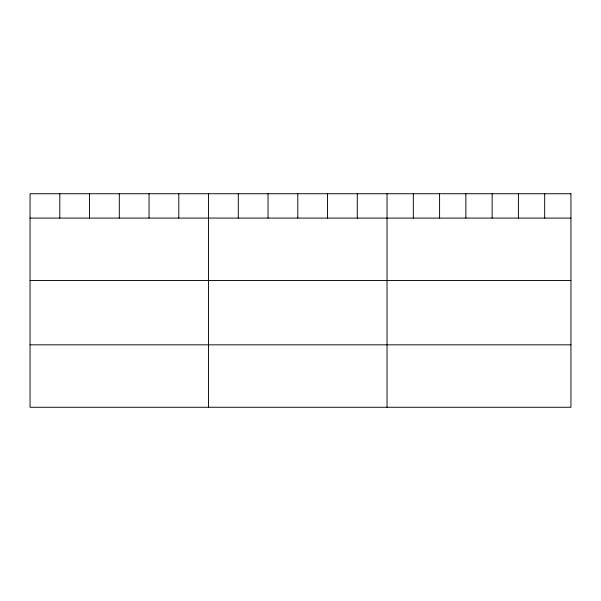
<?xml version="1.0" encoding="UTF-8"?>
<svg xmlns="http://www.w3.org/2000/svg" width="601" height="601" viewBox="0 0 601 601"><rect width="100%" height="100%" fill="white"/><g stroke="black" fill="none" stroke-linecap="round" stroke-linejoin="round"><path stroke-width="0.9" d="M30.05 218.088L570.95 218.088M30.05 280.517L570.95 280.517M30.05 344.831L570.95 344.831M544.679 193.74L544.679 218.088M518.408 193.74L518.408 218.088M492.136 193.74L492.136 218.088M465.858 193.74L465.858 218.088M439.586 193.74L439.586 218.088M413.315 193.74L413.315 218.088M387.044 193.74L387.044 407.26M357.295 193.74L357.295 218.088M327.545 193.74L327.545 218.088M297.795 193.74L297.795 218.088M268.046 193.74L268.046 218.088M238.296 193.74L238.296 218.088M208.547 193.74L208.547 407.26M178.797 193.74L178.797 218.088M149.048 193.74L149.048 218.088M119.299 193.74L119.299 218.088M89.549 193.74L89.549 218.088M59.799 193.74L59.799 218.088M570.95 193.74L30.05 193.74L30.05 407.26L570.95 407.26L570.95 193.74"/></g></svg>
